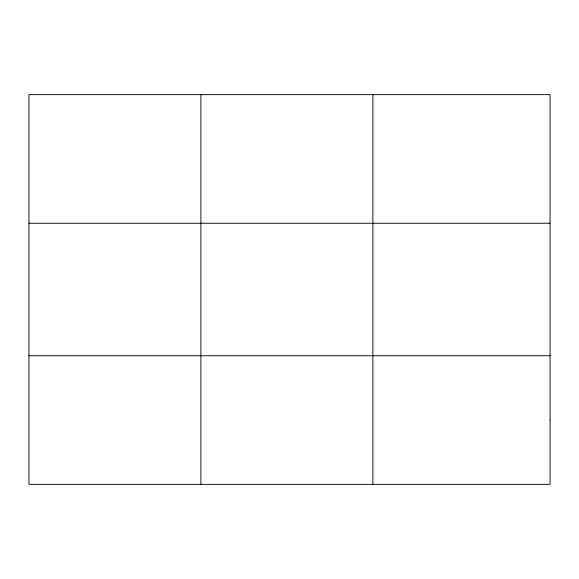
<?xml version="1.0" encoding="UTF-8"?>
<svg xmlns="http://www.w3.org/2000/svg" width="579" height="579" viewBox="0 0 579 579"><rect width="100%" height="100%" fill="white"/><g stroke="black" fill="none" stroke-linecap="round" stroke-linejoin="round"><path stroke-width="0.87" d="M200.913 94.659L200.913 484.341M372.876 94.659L372.876 484.341M28.95 223.255L550.05 223.255M28.95 355.745L550.05 355.745M550.05 420.043L550.05 484.341L28.95 484.341L28.95 94.659L550.05 94.659L550.05 420.043"/></g></svg>
